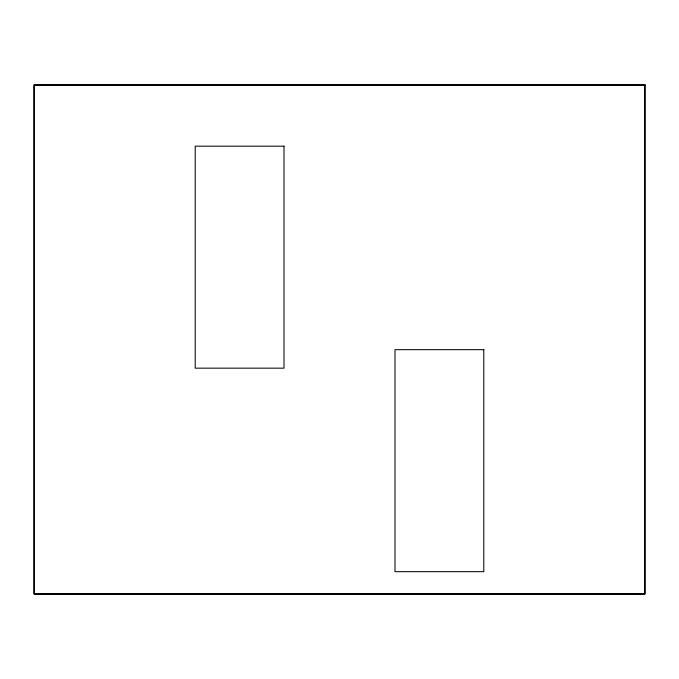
<?xml version="1.0" encoding="UTF-8"?>
<svg xmlns="http://www.w3.org/2000/svg" width="679" height="679" viewBox="0 0 679 679"><rect width="100%" height="100%" fill="white"/><g stroke="black" fill="none" stroke-linecap="round" stroke-linejoin="round"><path stroke-width="1.02" d="M645.05 84.875L33.95 84.875L33.95 594.125L645.05 594.125L645.05 84.875M644.744 85.13L34.256 85.13L34.256 593.87L644.744 593.87L644.744 85.13M284 146.18L195.204 146.18L195.204 368.171L284 368.171L284 146.18M483.796 349.677L395 349.677L395 571.667L483.796 571.667L483.796 349.677"/></g></svg>
